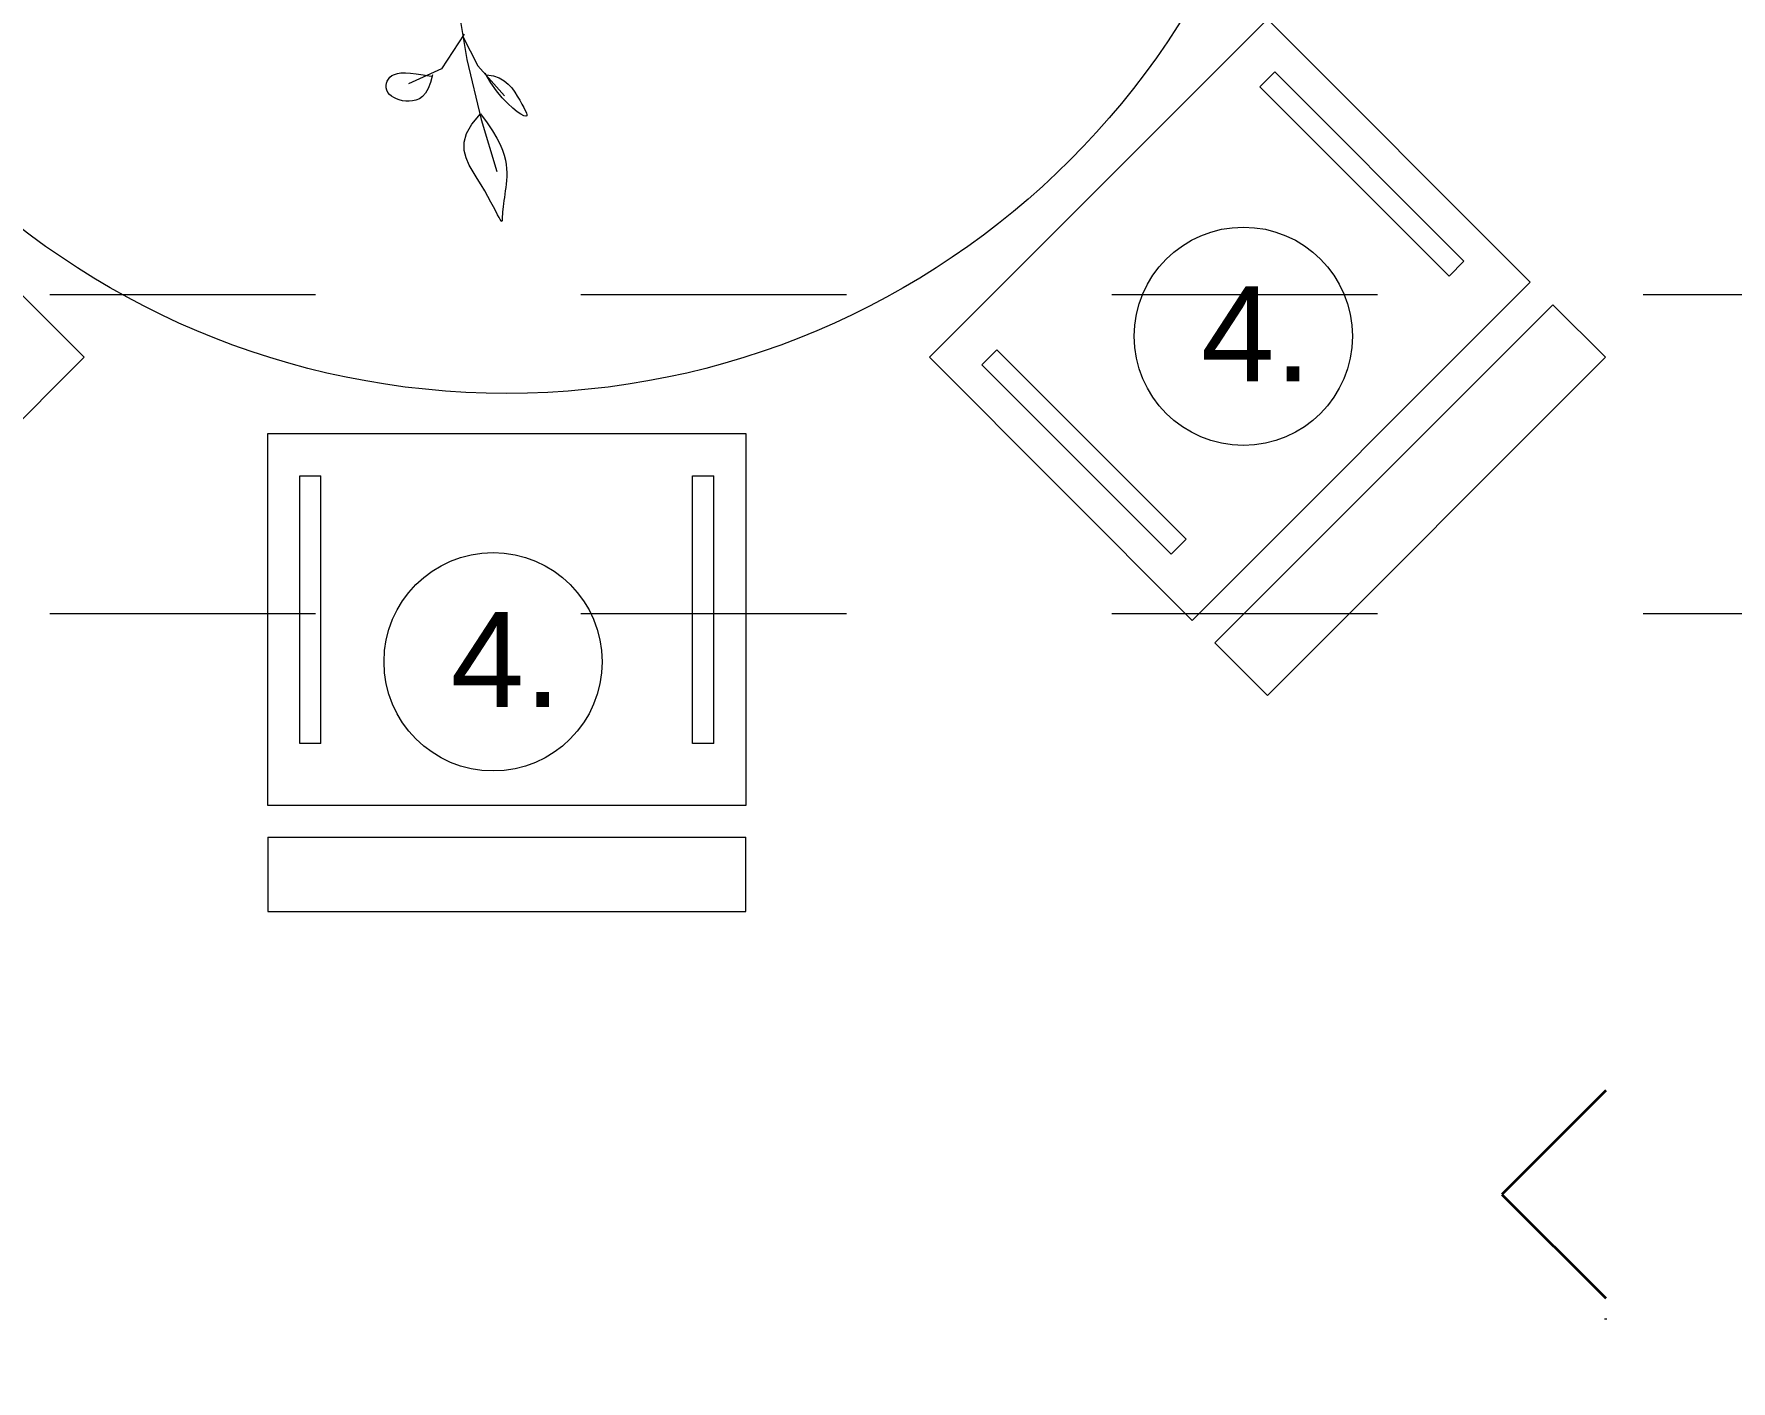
# Model space of a CAD drawing. Header units: centimetres. Extents: x -26724 to 60145, y -23645 to 6771.
# Drawn here: x -18961.6 to -18801.8, y -1712 to -1585.2 of the extents above; entities that cross this region are included whole.
import ezdxf

# ---------------------------------------------------------------- set-up
doc = ezdxf.new("R2010")
doc.units = ezdxf.units.CM
for name, pattern in [('ACAD_ISO04W100', [30, 24, -3, 0, -3]), ('AUSGEZOGEN', [0]), ('DALEKOVOD_VN', [5, 2.5, -2.5]), ('PUNKT2_S9', [0.35, 0.15, -0.1, 0, -0.1])]:
    doc.linetypes.add(name, pattern=pattern)
for name, color, linetype, lineweight in [('4.KOTE', 88, 'Continuous', 15), ('Moebel', 252, 'PUNKT2_S9', 13), ('namestaj', 8, 'Continuous', 9), ('namjestaj', 150, 'Continuous', 5)]:
    doc.layers.add(name, color=color, linetype=linetype, lineweight=lineweight)
doc.layers.add('IZGLED 2', color=253, linetype='Continuous', lineweight=9, true_color=0x828282)
doc.layers.add('pozicije', color=7, linetype='Continuous')
doc.styles.add('0.15', font='arial.ttf', dxfattribs={"height": 0.15})
doc.styles.get("Standard").update_dxf_attribs({"font": 'calibri.ttf'})
doc.dimstyles.new('ja 1 50', dxfattribs={"dimtxt": 10, "dimasz": 5, "dimexe": 5, "dimexo": 5, "dimgap": 1, "dimtad": 1, "dimdec": 0, "dimtxsty": 'Standard', "dimblk": 'ARCHTICK', "dimcen": 2.5, "dimclrd": 256, "dimclrt": 7, "dimadec": 0, "dimazin": 0, "dimtfac": 1, "dimtdec": 0, "dimtix": 1, "dimtmove": 1, "dimatfit": 3, "dimldrblk": 'ARCHTICK', "dimfxl": 10, "dimfxlon": 1, "dimlwd": 0, "dimlwe": 9, "dimarcsym": 0})

# ---------------------------------------------------------------- blocks, each defined once
blk = doc.blocks.new('ggggt')
at = {"layer": 'Moebel', "color": 91, "linetype": 'AUSGEZOGEN', "lineweight": 18, "transparency": 33554687}
for p, q in [((1563.06, 1952.83, 13.5), (1564.12, 1946.54, 13.5)), ((1563.87, 1948.92, 13.5), (1561.74, 1945.67, 13.5)), ((1563.72, 1948.78, 13.5), (1565.14, 1945.95, 13.5)), ((1564.12, 1946.54, 13.5), (1565.46, 1940.91, 13.5)), ((1556.62, 1944.51, 13.5), (1556.73, 1944.7, 13.5)), ((1556.73, 1944.7, 13.5), (1556.88, 1944.88, 13.5)), ((1556.88, 1944.88, 13.5), (1557.07, 1945.03, 13.5)), ((1557.07, 1945.03, 13.5), (1557.31, 1945.14, 13.5)), ((1557.31, 1945.14, 13.5), (1557.59, 1945.23, 13.5)), ((1557.59, 1945.23, 13.5), (1557.92, 1945.27, 13.5)), ((1557.92, 1945.27, 13.5), (1558.33, 1945.28, 13.5)), ((1558.33, 1945.28, 13.5), (1558.8, 1945.26, 13.5)), ((1561.74, 1945.67, 13.5), (1558.63, 1944.25, 13.5)), ((1558.8, 1945.26, 13.5), (1559.36, 1945.2, 13.5)), ((1559.36, 1945.2, 13.5), (1560.01, 1945.1, 13.5)), ((1560.01, 1945.1, 13.5), (1560.75, 1944.96, 13.5)), ((1560.89, 1945.1, 13.5), (1560.71, 1944.39, 13.5)), ((1565.14, 1945.95, 13.5), (1567.68, 1943.13, 13.5)), ((1566.38, 1944.35, 13.5), (1565.84, 1945.25, 13.5)), ((1565.98, 1945.11, 13.5), (1566.62, 1945, 13.5)), ((1566.62, 1945, 13.5), (1567.17, 1944.81, 13.5)), ((1567.17, 1944.81, 13.5), (1567.63, 1944.54, 13.5)), ((1556.52, 1944.08, 13.5), (1556.55, 1944.3, 13.5)), ((1556.53, 1943.86, 13.5), (1556.52, 1944.08, 13.5)), ((1556.59, 1943.65, 13.5), (1556.53, 1943.86, 13.5)), ((1556.55, 1944.3, 13.5), (1556.62, 1944.51, 13.5)), ((1556.69, 1943.45, 13.5), (1556.59, 1943.65, 13.5)), ((1556.84, 1943.26, 13.5), (1556.69, 1943.45, 13.5)), ((1557.02, 1943.1, 13.5), (1556.84, 1943.26, 13.5)), ((1557.24, 1942.95, 13.5), (1557.02, 1943.1, 13.5)), ((1559.95, 1943.07, 13.5), (1559.65, 1942.85, 13.5)), ((1560.23, 1943.38, 13.5), (1559.95, 1943.07, 13.5)), ((1560.49, 1943.82, 13.5), (1560.23, 1943.38, 13.5)), ((1560.71, 1944.39, 13.5), (1560.49, 1943.82, 13.5)), ((1566.92, 1943.58, 13.5), (1566.38, 1944.35, 13.5)), ((1567.46, 1942.93, 13.5), (1566.92, 1943.58, 13.5)), ((1567.63, 1944.54, 13.5), (1568.02, 1944.22, 13.5)), ((1568.02, 1944.22, 13.5), (1568.35, 1943.86, 13.5)), ((1568.35, 1943.86, 13.5), (1568.63, 1943.48, 13.5)), ((1568.63, 1943.48, 13.5), (1568.87, 1943.08, 13.5)), ((1568.87, 1943.08, 13.5), (1569.1, 1942.7, 13.5)), ((1557.49, 1942.83, 13.5), (1557.24, 1942.95, 13.5)), ((1557.76, 1942.73, 13.5), (1557.49, 1942.83, 13.5)), ((1558.06, 1942.66, 13.5), (1557.76, 1942.73, 13.5)), ((1558.37, 1942.62, 13.5), (1558.06, 1942.66, 13.5)), ((1558.68, 1942.61, 13.5), (1558.37, 1942.62, 13.5)), ((1559.01, 1942.64, 13.5), (1558.68, 1942.61, 13.5)), ((1559.33, 1942.71, 13.5), (1559.01, 1942.64, 13.5)), ((1559.65, 1942.85, 13.5), (1559.33, 1942.71, 13.5)), ((1564.59, 1940.46, 13.5), (1565.42, 1941.43, 13.5)), ((1565.42, 1941.43, 13.5), (1566.04, 1940.58, 13.5)), ((1565.42, 1941.43, 13.5), (1565.42, 1941.43, 13.5)), ((1567.97, 1942.39, 13.5), (1567.46, 1942.93, 13.5)), ((1568.44, 1941.95, 13.5), (1567.97, 1942.39, 13.5)), ((1568.86, 1941.62, 13.5), (1568.44, 1941.95, 13.5)), ((1569.21, 1941.39, 13.5), (1568.86, 1941.62, 13.5)), ((1569.1, 1942.7, 13.5), (1569.3, 1942.35, 13.5)), ((1569.48, 1941.25, 13.5), (1569.21, 1941.39, 13.5)), ((1569.3, 1942.35, 13.5), (1569.48, 1942.02, 13.5)), ((1569.48, 1942.02, 13.5), (1569.62, 1941.74, 13.5)), ((1569.62, 1941.74, 13.5), (1569.73, 1941.51, 13.5)), ((1569.73, 1941.51, 13.5), (1569.77, 1941.34, 13.5)), ((1564.09, 1939.57, 13.5), (1564.59, 1940.46, 13.5)), ((1565.46, 1940.91, 13.5), (1566.95, 1936, 13.5)), ((1566.04, 1940.58, 13.5), (1566.55, 1939.82, 13.5)), ((1566.55, 1939.82, 13.5), (1566.95, 1939.15, 13.5)), ((1569.66, 1941.2, 13.5), (1569.48, 1941.25, 13.5)), ((1569.76, 1941.24, 13.5), (1569.66, 1941.2, 13.5)), ((1569.77, 1941.34, 13.5), (1569.76, 1941.24, 13.5)), ((1563.86, 1938.75, 13.5), (1564.09, 1939.57, 13.5)), ((1563.86, 1937.99, 13.5), (1563.86, 1938.75, 13.5)), ((1566.95, 1939.15, 13.5), (1567.25, 1938.55, 13.5)), ((1567.25, 1938.55, 13.5), (1567.48, 1938.01, 13.5)), ((1564.04, 1937.28, 13.5), (1563.86, 1937.99, 13.5)), ((1564.33, 1936.61, 13.5), (1564.04, 1937.28, 13.5)), ((1564.7, 1935.97, 13.5), (1564.33, 1936.61, 13.5)), ((1567.48, 1938.01, 13.5), (1567.64, 1937.53, 13.5)), ((1567.64, 1937.53, 13.5), (1567.75, 1937.08, 13.5)), ((1567.75, 1937.08, 13.5), (1567.82, 1936.67, 13.5)), ((1567.82, 1936.67, 13.5), (1567.86, 1936.27, 13.5)), ((1565.09, 1935.35, 13.5), (1564.7, 1935.97, 13.5)), ((1565.46, 1934.76, 13.5), (1565.09, 1935.35, 13.5)), ((1567.85, 1935.17, 13.5), (1567.82, 1934.82, 13.5)), ((1567.87, 1935.52, 13.5), (1567.85, 1935.17, 13.5)), ((1567.86, 1936.27, 13.5), (1567.87, 1935.89, 13.5)), ((1567.87, 1935.89, 13.5), (1567.87, 1935.52, 13.5)), ((1565.8, 1934.18, 13.5), (1565.46, 1934.76, 13.5)), ((1566.11, 1933.64, 13.5), (1565.8, 1934.18, 13.5)), ((1566.38, 1933.13, 13.5), (1566.11, 1933.64, 13.5)), ((1567.65, 1933.55, 13.5), (1567.61, 1933.26, 13.5)), ((1567.7, 1933.86, 13.5), (1567.65, 1933.55, 13.5)), ((1567.74, 1934.17, 13.5), (1567.7, 1933.86, 13.5)), ((1567.78, 1934.49, 13.5), (1567.74, 1934.17, 13.5)), ((1567.82, 1934.82, 13.5), (1567.78, 1934.49, 13.5)), ((1566.63, 1932.68, 13.5), (1566.38, 1933.13, 13.5)), ((1566.84, 1932.27, 13.5), (1566.63, 1932.68, 13.5)), ((1567.01, 1931.93, 13.5), (1566.84, 1932.27, 13.5)), ((1567.15, 1931.67, 13.5), (1567.01, 1931.93, 13.5)), ((1567.47, 1931.98, 13.5), (1567.46, 1931.78, 13.5)), ((1567.49, 1932.2, 13.5), (1567.47, 1931.98, 13.5)), ((1567.51, 1932.44, 13.5), (1567.49, 1932.2, 13.5)), ((1567.54, 1932.7, 13.5), (1567.51, 1932.44, 13.5)), ((1567.58, 1932.97, 13.5), (1567.54, 1932.7, 13.5)), ((1567.61, 1933.26, 13.5), (1567.58, 1932.97, 13.5)), ((1567.26, 1931.48, 13.5), (1567.15, 1931.67, 13.5)), ((1567.34, 1931.36, 13.5), (1567.26, 1931.48, 13.5)), ((1567.39, 1931.3, 13.5), (1567.34, 1931.36, 13.5)), ((1567.42, 1931.31, 13.5), (1567.39, 1931.3, 13.5)), ((1567.44, 1931.37, 13.5), (1567.42, 1931.31, 13.5)), ((1567.45, 1931.47, 13.5), (1567.44, 1931.37, 13.5)), ((1567.46, 1931.78, 13.5), (1567.45, 1931.61, 13.5)), ((1567.45, 1931.61, 13.5), (1567.45, 1931.47, 13.5))]:
    blk.add_line(p, q, dxfattribs=at)
blk = doc.blocks.new('_ArchTick')
at = {"color": 0, "linetype": 'ByBlock', "const_width": 0.15}
blk.add_lwpolyline([(-0.5, -0.5), (0.5, 0.5)], dxfattribs=at)
blk = doc.blocks.new('*D2631')
at = {"layer": '4.KOTE', "color": 0, "lineweight": 9, "transparency": 16777216}
for p, q in [((-19056.84, -1469.04), (-19071.78, -1469.04)), ((-19056.84, -1619.01), (-19071.78, -1619.01))]:
    blk.add_line(p, q, dxfattribs=at)
at = {"layer": '4.KOTE', "lineweight": 0, "transparency": 16777216}
blk.add_line((-19066.78, -1469.04), (-19066.78, -1619.01), dxfattribs=at)
at = {"layer": 'Defpoints', "color": 0, "transparency": 16777216}
for p in [(-18915.38, -1469.04, 13.5), (-19066.78, -1619.01), (-18918.72, -1619.01, 13.5)]:
    blk.add_point(p, dxfattribs=at)
at = {"layer": '4.KOTE', "lineweight": 0, "transparency": 16777216, "xscale": 5, "yscale": 5, "zscale": 5}
for p, rotation in [((-19066.78, -1469.04), 90), ((-19066.78, -1619.01), 270)]:
    blk.add_blockref('_ArchTick', p, dxfattribs=dict(at, rotation=rotation))
at = {"layer": '4.KOTE', "color": 7, "transparency": 16777216, "insert": (-19072.9, -1544.03), "char_height": 10, "attachment_point": 5, "rotation": 90}
blk.add_mtext('150', dxfattribs=at)

msp = doc.modelspace()

# ---------------------------------------------------------------- linework, layer by layer
at = {"layer": 'IZGLED 2', "color": 32, "lineweight": 35}
for p, q in [((-18813.59, -1684.62, 13.5), (-18823.36, -1694.39, 13.5)), ((-18823.36, -1694.39, 13.5), (-18813.59, -1704.16, 13.5))]:
    msp.add_line(p, q, dxfattribs=at)
at = {"layer": 'IZGLED 2', "color": 32, "linetype": 'ACAD_ISO04W100', "lineweight": 35, "ltscale": 5}
msp.add_line((-18813.59, -2591.66, 13.5), (-18813.59, -1704.16, 13.5), dxfattribs=at)
at = {"layer": 'namestaj'}
for centre in [(-18847.7, -1613.65, -54), (-18918.34, -1644.28, -40.5)]:
    msp.add_circle(centre, 10.27, dxfattribs=at)
at = {"layer": 'namjestaj', "transparency": 33554687}
for p, q in [((-18988.66, -1583.81, 13.5), (-18956.84, -1615.63, 13.5)), ((-18877.26, -1615.63, 13.5), (-18845.44, -1583.81, 13.5)), ((-18845.44, -1583.81, 13.5), (-18820.7, -1608.56, 13.5)), ((-18846.15, -1590.18, 13.5), (-18844.74, -1588.76, 13.5)), ((-18826.93, -1606.57, 13.5), (-18844.74, -1588.76, 13.5)), ((-18828.34, -1607.99, 13.5), (-18846.15, -1590.18, 13.5)), ((-18826.93, -1606.57, 13.5), (-18828.34, -1607.99, 13.5)), ((-18820.7, -1608.56, 13.5), (-18852.52, -1640.38, 13.5)), ((-18850.39, -1642.5, 13.5), (-18818.57, -1610.68, 13.5)), ((-18813.62, -1615.63, 13.5), (-18818.57, -1610.68, 13.5)), ((-18872.31, -1616.34, 13.5), (-18870.9, -1614.92, 13.5)), ((-18853.09, -1632.74, 13.5), (-18870.9, -1614.92, 13.5)), ((-18956.84, -1615.63, 13.5), (-18981.59, -1640.38, 13.5)), ((-18852.52, -1640.38, 13.5), (-18877.26, -1615.63, 13.5)), ((-18854.5, -1634.15, 13.5), (-18872.31, -1616.34, 13.5)), ((-18845.44, -1647.45, 13.5), (-18813.62, -1615.63, 13.5)), ((-18939.55, -1657.79, 13.5), (-18939.55, -1622.79, 13.5)), ((-18939.55, -1622.79, 13.5), (-18894.55, -1622.79, 13.5)), ((-18894.55, -1622.79, 13.5), (-18894.55, -1657.79, 13.5)), ((-18936.55, -1626.79, 13.5), (-18934.55, -1626.79, 13.5)), ((-18936.55, -1651.98, 13.5), (-18936.55, -1626.79, 13.5)), ((-18934.55, -1651.98, 13.5), (-18934.55, -1626.79, 13.5)), ((-18899.55, -1626.79, 13.5), (-18897.55, -1626.79, 13.5)), ((-18899.55, -1651.98, 13.5), (-18899.55, -1626.79, 13.5)), ((-18897.55, -1651.98, 13.5), (-18897.55, -1626.79, 13.5)), ((-18853.09, -1632.74, 13.5), (-18854.5, -1634.15, 13.5)), ((-18850.39, -1642.5, 13.5), (-18845.44, -1647.45, 13.5)), ((-18934.55, -1651.98, 13.5), (-18936.55, -1651.98, 13.5)), ((-18897.55, -1651.98, 13.5), (-18899.55, -1651.98, 13.5)), ((-18894.55, -1657.79, 13.5), (-18939.55, -1657.79, 13.5)), ((-18939.55, -1660.79, 13.5), (-18939.55, -1667.79, 13.5)), ((-18939.55, -1660.79, 13.5), (-18894.55, -1660.79, 13.5)), ((-18894.55, -1667.79, 13.5), (-18894.55, -1660.79, 13.5)), ((-18939.55, -1667.79, 13.5), (-18894.55, -1667.79, 13.5))]:
    msp.add_line(p, q, dxfattribs=at)
at = {"layer": 'namjestaj', "color": 32, "linetype": 'DALEKOVOD_VN', "ltscale": 10, "true_color": 0xcd6928}
for p, q in [((-17985.07, -1609.76, 13.5), (-19185.07, -1609.76, 13.5)), ((-17985.07, -1639.76, 13.5), (-19185.07, -1639.76, 13.5))]:
    msp.add_line(p, q, dxfattribs=at)
at = {"layer": 'namjestaj', "transparency": 33554687}
msp.add_circle((-18917.05, -1544.03, 13.5), 75, dxfattribs=at)

# ---------------------------------------------------------------- block references
msp.add_blockref('ggggt', (-20484.93, -3534.15))

# ---------------------------------------------------------------- texts
at = {"layer": 'pozicije', "style": '0.15'}
for p in [(-18851.7, -1617.88, -54), (-18922.34, -1648.52, -40.5)]:
    msp.add_text('4.', height=8.93, dxfattribs=at).set_placement(p)

# ---------------------------------------------------------------- dimensions: what is measured, and where the dimension line sits
at = {"layer": '4.KOTE'}
dim = msp.add_linear_dim(base=(-19066.78, -1619.01), p1=(-18915.38, -1469.04, 13.5), p2=(-18918.72, -1619.01, 13.5), angle=90, dimstyle='ja 1 50', dxfattribs=at)
dim.commit()
dim.dimension.update_dxf_attribs({"geometry": '*D2631', "text_midpoint": (-19072.9, -1544.03)})

doc.saveas('drawing.dxf')
